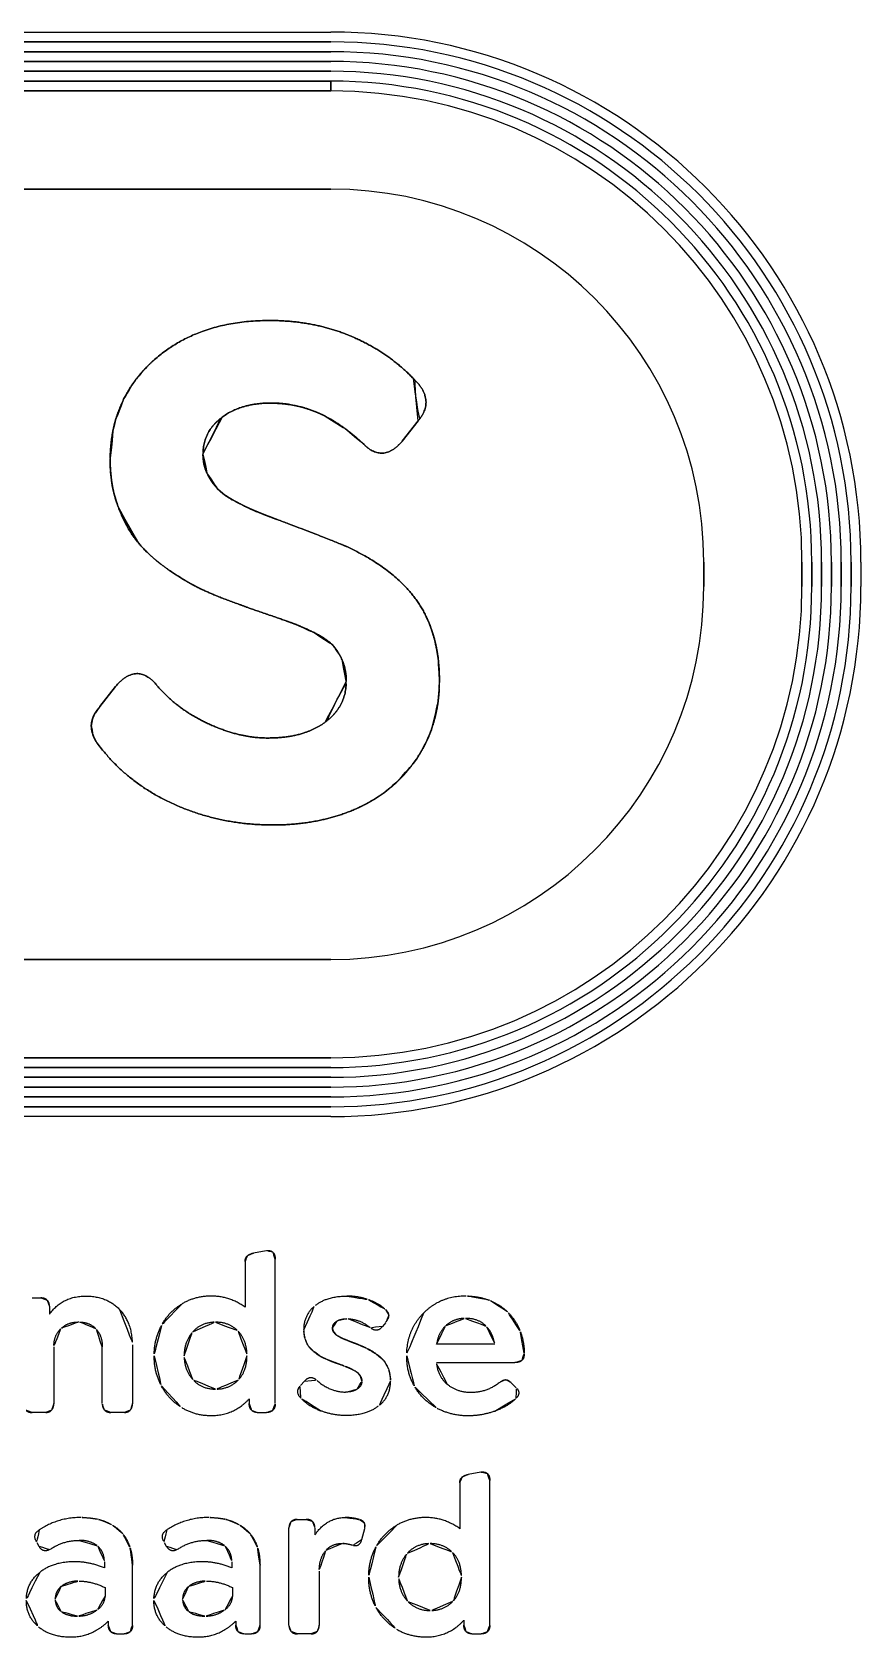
# Model space of a CAD drawing. Extents: x 238421.2481 to 238421.2961, y 486087.3014 to 486087.3599.
# Drawn here: x 238421.26578 to 238421.27422, y 486087.30145 to 486087.3178 of the extents above; entities that cross this region are included whole.
import ezdxf

# ---------------------------------------------------------------- set-up
doc = ezdxf.new("R2010")
doc.units = 0
doc.layers.add('Default', color=7, linetype='Continuous')

msp = doc.modelspace()

# ---------------------------------------------------------------- linework, layer by layer
at = {"layer": 'Default'}
for p, q in [((238421.253517, 486087.317798), (238421.268824, 486087.317798)), ((238421.268824, 486087.317698), (238421.253517, 486087.317698)), ((238421.253517, 486087.317698), (238421.268824, 486087.317698)), ((238421.268824, 486087.317598), (238421.253517, 486087.317598)), ((238421.253517, 486087.317598), (238421.268824, 486087.317598)), ((238421.268824, 486087.317498), (238421.253517, 486087.317498)), ((238421.253517, 486087.317498), (238421.268824, 486087.317498)), ((238421.268824, 486087.317398), (238421.253517, 486087.317398)), ((238421.253517, 486087.317398), (238421.268824, 486087.317398)), ((238421.268824, 486087.317298), (238421.253517, 486087.317298)), ((238421.253517, 486087.317198), (238421.268824, 486087.317198)), ((238421.268824, 486087.317198), (238421.268824, 486087.317298)), ((238421.268824, 486087.316198), (238421.253517, 486087.316198)), ((238421.253517, 486087.316198), (238421.268824, 486087.316198)), ((238421.266832, 486087.314248), (238421.266799, 486087.314201)), ((238421.268418, 486087.314001), (238421.268517, 486087.31398)), ((238421.268565, 486087.313966), (238421.268662, 486087.313932)), ((238421.269714, 486087.313836), (238421.269553, 486087.313631)), ((238421.269553, 486087.313631), (238421.269714, 486087.313836)), ((238421.266581, 486087.313331), (238421.266591, 486087.313232)), ((238421.267747, 486087.31308), (238421.267673, 486087.313141)), ((238421.267859, 486087.313013), (238421.267774, 486087.313062)), ((238421.268002, 486087.312941), (238421.267903, 486087.31299)), ((238421.267179, 486087.312315), (238421.267234, 486087.312278)), ((238421.272624, 486087.312148), (238421.272624, 486087.312398)), ((238421.272624, 486087.312398), (238421.272624, 486087.312148)), ((238421.273624, 486087.312398), (238421.273624, 486087.312148)), ((238421.273624, 486087.312148), (238421.273624, 486087.312398)), ((238421.273724, 486087.312148), (238421.273724, 486087.312398)), ((238421.273724, 486087.312398), (238421.273724, 486087.312148)), ((238421.273824, 486087.312148), (238421.273824, 486087.312398)), ((238421.273824, 486087.312398), (238421.273824, 486087.312148)), ((238421.273924, 486087.312148), (238421.273924, 486087.312398)), ((238421.273924, 486087.312398), (238421.273924, 486087.312148)), ((238421.274024, 486087.312148), (238421.274024, 486087.312398)), ((238421.274024, 486087.312398), (238421.274024, 486087.312148)), ((238421.274124, 486087.312148), (238421.274124, 486087.312398)), ((238421.274124, 486087.312398), (238421.274124, 486087.312148)), ((238421.274224, 486087.312398), (238421.274224, 486087.312148)), ((238421.268838, 486087.311558), (238421.268866, 486087.311525)), ((238421.268912, 486087.311456), (238421.26894, 486087.311401)), ((238421.269919, 486087.31141), (238421.269914, 486087.311445)), ((238421.266474, 486087.310925), (238421.266631, 486087.311129)), ((238421.266631, 486087.311129), (238421.266474, 486087.310925)), ((238421.269929, 486087.311103), (238421.269931, 486087.311193)), ((238421.269849, 486087.310689), (238421.269862, 486087.310728)), ((238421.269158, 486087.30992), (238421.269202, 486087.309943)), ((238421.253517, 486087.308348), (238421.268824, 486087.308348)), ((238421.268824, 486087.308348), (238421.253517, 486087.308348)), ((238421.268824, 486087.307348), (238421.253517, 486087.307348)), ((238421.253517, 486087.307348), (238421.268824, 486087.307348)), ((238421.253517, 486087.307248), (238421.268824, 486087.307248)), ((238421.268824, 486087.307248), (238421.253517, 486087.307248)), ((238421.253517, 486087.307148), (238421.268824, 486087.307148)), ((238421.268824, 486087.307148), (238421.253517, 486087.307148)), ((238421.253517, 486087.307048), (238421.268824, 486087.307048)), ((238421.268824, 486087.307048), (238421.253517, 486087.307048)), ((238421.253517, 486087.306948), (238421.268824, 486087.306948)), ((238421.268824, 486087.306948), (238421.253517, 486087.306948)), ((238421.253517, 486087.306848), (238421.268824, 486087.306848)), ((238421.268824, 486087.306848), (238421.253517, 486087.306848)), ((238421.268824, 486087.306748), (238421.253517, 486087.306748)), ((238421.267952, 486087.305268), (238421.267952, 486087.304805)), ((238421.268167, 486087.305381), (238421.268038, 486087.305358)), ((238421.268259, 486087.303823), (238421.268259, 486087.305295)), ((238421.266329, 486087.304919), (238421.266329, 486087.304919)), ((238421.265784, 486087.3049), (238421.265872, 486087.3049)), ((238421.26596, 486087.304812), (238421.26596, 486087.304734)), ((238421.269385, 486087.304651), (238421.269353, 486087.304609)), ((238421.270198, 486087.304692), (238421.270198, 486087.304692)), ((238421.266805, 486087.304424), (238421.266805, 486087.303823)), ((238421.270494, 486087.30443), (238421.269903, 486087.30443)), ((238421.266004, 486087.304401), (238421.266004, 486087.303823)), ((238421.266498, 486087.303823), (238421.266498, 486087.304401)), ((238421.2699, 486087.304242), (238421.270701, 486087.304242)), ((238421.267652, 486087.303971), (238421.267652, 486087.303971)), ((238421.268516, 486087.304008), (238421.268556, 486087.304052)), ((238421.270714, 486087.303985), (238421.270659, 486087.30404)), ((238421.267994, 486087.303872), (238421.267994, 486087.303823)), ((238421.265918, 486087.303733), (238421.265784, 486087.303733)), ((238421.266719, 486087.303733), (238421.266586, 486087.303733)), ((238421.26808, 486087.303733), (238421.268171, 486087.303733)), ((238421.268979, 486087.303702), (238421.268979, 486087.303702)), ((238421.270352, 486087.303125), (238421.270224, 486087.303102)), ((238421.270138, 486087.303012), (238421.270138, 486087.302549)), ((238421.270445, 486087.301567), (238421.270445, 486087.303039)), ((238421.266283, 486087.302663), (238421.266283, 486087.302663)), ((238421.267582, 486087.302663), (238421.267582, 486087.302663)), ((238421.268487, 486087.302644), (238421.268575, 486087.302644)), ((238421.269118, 486087.302642), (238421.269118, 486087.302642)), ((238421.268399, 486087.301567), (238421.268399, 486087.302556)), ((238421.268663, 486087.302556), (238421.268663, 486087.302485)), ((238421.269169, 486087.302549), (238421.269139, 486087.302434)), ((238421.265831, 486087.302408), (238421.265851, 486087.302372)), ((238421.267129, 486087.302408), (238421.267149, 486087.302372)), ((238421.266519, 486087.302212), (238421.266519, 486087.30215)), ((238421.266806, 486087.301567), (238421.266806, 486087.302178)), ((238421.267817, 486087.302212), (238421.267817, 486087.30215)), ((238421.268104, 486087.301567), (238421.268104, 486087.302178)), ((238421.268707, 486087.302117), (238421.268707, 486087.301567)), ((238421.266526, 486087.301949), (238421.266526, 486087.301863)), ((238421.267824, 486087.301949), (238421.267824, 486087.301863)), ((238421.266244, 486087.301658), (238421.266244, 486087.301658)), ((238421.267542, 486087.301658), (238421.267542, 486087.301658)), ((238421.269838, 486087.301715), (238421.269838, 486087.301715)), ((238421.266559, 486087.301607), (238421.266559, 486087.301567)), ((238421.266647, 486087.301477), (238421.26672, 486087.301477)), ((238421.267857, 486087.301607), (238421.267857, 486087.301567)), ((238421.267945, 486087.301477), (238421.268018, 486087.301477)), ((238421.268621, 486087.301477), (238421.268487, 486087.301477)), ((238421.27018, 486087.301616), (238421.27018, 486087.301567)), ((238421.270265, 486087.301477), (238421.270357, 486087.301477))]:
    msp.add_line(p, q, dxfattribs=at)
msp.add_lwpolyline([(238421.268824, 486087.317198), (238421.253517, 486087.317198), (238421.253517, 486087.317298), (238421.268824, 486087.317298)], close=True, dxfattribs=at)
for points in [[(238421.26703, 486087.314461), (238421.266986, 486087.314421), (238421.266953, 486087.314388)], [(238421.26931, 486087.310008), (238421.269343, 486087.31003), (238421.269375, 486087.310054)]]:
    msp.add_lwpolyline(points, dxfattribs=at)
for centre, radius, start, end in [((238421.268824, 486087.312398), 0.0054, 0, 90), ((238421.268824, 486087.312398), 0.0053, 0, 90), ((238421.268824, 486087.312398), 0.0053, 0, 90), ((238421.268824, 486087.312398), 0.0052, 0, 90), ((238421.268824, 486087.312398), 0.0052, 0, 90), ((238421.268824, 486087.312398), 0.0051, 0, 90), ((238421.268824, 486087.312398), 0.0051, 0, 90), ((238421.268824, 486087.312398), 0.005, 0, 90), ((238421.268824, 486087.312398), 0.005, 0, 90), ((238421.268824, 486087.312398), 0.0049, 0, 90), ((238421.268824, 486087.312398), 0.0049, 0, 90), ((238421.268824, 486087.312398), 0.0048, 0, 90), ((238421.268824, 486087.312398), 0.0048, 0, 90), ((238421.268824, 486087.312398), 0.0038, 0, 90), ((238421.268824, 486087.312398), 0.0038, 0, 90), ((238421.268824, 486087.312148), 0.0048, 270, 0), ((238421.268824, 486087.312148), 0.0038, 270, 0), ((238421.268824, 486087.312148), 0.0054, 270, 0), ((238421.268824, 486087.312148), 0.0053, 270, 0), ((238421.268824, 486087.312148), 0.0053, 270, 0), ((238421.268824, 486087.312148), 0.0052, 270, 0), ((238421.268824, 486087.312148), 0.0052, 270, 0), ((238421.268824, 486087.312148), 0.0051, 270, 0), ((238421.268824, 486087.312148), 0.0051, 270, 0), ((238421.268824, 486087.312148), 0.005, 270, 0), ((238421.268824, 486087.312148), 0.005, 270, 0), ((238421.268824, 486087.312148), 0.0049, 270, 0), ((238421.268824, 486087.312148), 0.0048, 270, 0), ((238421.268824, 486087.312148), 0.0049, 270, 0), ((238421.268824, 486087.312148), 0.0038, 270, 0)]:
    msp.add_arc(centre, radius, start, end, dxfattribs=at)
for points in [[(238421.26703, 486087.314461), (238421.267482, 486087.314859), (238421.268203, 486087.314859)], [(238421.268203, 486087.314859), (238421.267482, 486087.314859), (238421.26703, 486087.314461)], [(238421.268203, 486087.314859), (238421.268648, 486087.314859), (238421.269022, 486087.314703)], [(238421.269022, 486087.314703), (238421.268648, 486087.314859), (238421.268203, 486087.314859)], [(238421.269022, 486087.314703), (238421.269395, 486087.314547), (238421.269663, 486087.314271)], [(238421.269663, 486087.314271), (238421.269395, 486087.314547), (238421.269022, 486087.314703)], [(238421.266953, 486087.314388), (238421.266969, 486087.314405), (238421.266986, 486087.314421)], [(238421.266986, 486087.314421), (238421.267007, 486087.314441), (238421.26703, 486087.314461)], [(238421.266799, 486087.314201), (238421.266815, 486087.314225), (238421.266832, 486087.314248)], [(238421.266832, 486087.314248), (238421.266875, 486087.314305), (238421.266924, 486087.314358)], [(238421.266924, 486087.314358), (238421.266875, 486087.314305), (238421.266832, 486087.314248)], [(238421.266924, 486087.314358), (238421.266938, 486087.314373), (238421.266953, 486087.314388)], [(238421.266953, 486087.314388), (238421.266938, 486087.314373), (238421.266924, 486087.314358)], [(238421.269663, 486087.314271), (238421.269898, 486087.314052), (238421.269714, 486087.313836)], [(238421.269714, 486087.313836), (238421.269898, 486087.314052), (238421.269663, 486087.314271)], [(238421.266715, 486087.314056), (238421.266752, 486087.314131), (238421.266799, 486087.314201)], [(238421.266799, 486087.314201), (238421.266752, 486087.314131), (238421.266715, 486087.314056)], [(238421.266633, 486087.313846), (238421.266665, 486087.313955), (238421.266715, 486087.314056)], [(238421.266715, 486087.314056), (238421.266665, 486087.313955), (238421.266633, 486087.313846)], [(238421.268216, 486087.314018), (238421.267911, 486087.314018), (238421.267717, 486087.313873)], [(238421.267717, 486087.313873), (238421.267911, 486087.314018), (238421.268216, 486087.314018)], [(238421.268216, 486087.314018), (238421.268319, 486087.314018), (238421.268418, 486087.314001)], [(238421.268418, 486087.314001), (238421.268319, 486087.314018), (238421.268216, 486087.314018)], [(238421.268517, 486087.31398), (238421.268468, 486087.313993), (238421.268418, 486087.314001)], [(238421.268517, 486087.31398), (238421.268541, 486087.313974), (238421.268565, 486087.313966)], [(238421.268565, 486087.313966), (238421.268541, 486087.313974), (238421.268517, 486087.31398)], [(238421.268662, 486087.313932), (238421.268614, 486087.313951), (238421.268565, 486087.313966)], [(238421.268662, 486087.313932), (238421.26871, 486087.313913), (238421.268757, 486087.31389)], [(238421.268757, 486087.31389), (238421.26871, 486087.313913), (238421.268662, 486087.313932)], [(238421.266606, 486087.313734), (238421.266617, 486087.313791), (238421.266633, 486087.313846)], [(238421.266633, 486087.313846), (238421.266617, 486087.313791), (238421.266606, 486087.313734)], [(238421.267717, 486087.313873), (238421.267523, 486087.313728), (238421.267523, 486087.313493)], [(238421.267523, 486087.313493), (238421.267523, 486087.313728), (238421.267717, 486087.313873)], [(238421.268757, 486087.31389), (238421.268874, 486087.313831), (238421.268987, 486087.313746)], [(238421.268987, 486087.313746), (238421.268874, 486087.313831), (238421.268757, 486087.31389)], [(238421.268987, 486087.313746), (238421.269077, 486087.313679), (238421.269164, 486087.313594)], [(238421.269164, 486087.313594), (238421.269077, 486087.313679), (238421.268987, 486087.313746)], [(238421.266606, 486087.313734), (238421.266578, 486087.313591), (238421.266578, 486087.313434)], [(238421.266578, 486087.313434), (238421.266578, 486087.313591), (238421.266606, 486087.313734)], [(238421.269553, 486087.313631), (238421.269362, 486087.313404), (238421.269164, 486087.313594)], [(238421.269164, 486087.313594), (238421.269362, 486087.313404), (238421.269553, 486087.313631)], [(238421.266578, 486087.313434), (238421.266578, 486087.313408), (238421.266579, 486087.313382)], [(238421.266579, 486087.313382), (238421.266578, 486087.313408), (238421.266578, 486087.313434)], [(238421.267523, 486087.313493), (238421.267523, 486087.313385), (238421.267568, 486087.313294)], [(238421.267568, 486087.313294), (238421.267523, 486087.313385), (238421.267523, 486087.313493)], [(238421.266579, 486087.313382), (238421.266579, 486087.313356), (238421.266581, 486087.313331)], [(238421.266581, 486087.313331), (238421.266579, 486087.313356), (238421.266579, 486087.313382)], [(238421.266591, 486087.313232), (238421.266584, 486087.313281), (238421.266581, 486087.313331)], [(238421.267568, 486087.313294), (238421.267613, 486087.313203), (238421.267673, 486087.313141)], [(238421.267673, 486087.313141), (238421.267613, 486087.313203), (238421.267568, 486087.313294)], [(238421.266591, 486087.313232), (238421.266593, 486087.31322), (238421.266595, 486087.313207)], [(238421.266595, 486087.313207), (238421.266593, 486087.31322), (238421.266591, 486087.313232)], [(238421.266599, 486087.313183), (238421.266597, 486087.313195), (238421.266595, 486087.313207)], [(238421.266595, 486087.313207), (238421.266597, 486087.313195), (238421.266599, 486087.313183)], [(238421.266603, 486087.313159), (238421.266601, 486087.313171), (238421.266599, 486087.313183)], [(238421.266599, 486087.313183), (238421.266601, 486087.313171), (238421.266603, 486087.313159)], [(238421.266603, 486087.313159), (238421.266608, 486087.313136), (238421.266613, 486087.313112)], [(238421.266613, 486087.313112), (238421.266608, 486087.313136), (238421.266603, 486087.313159)], [(238421.266613, 486087.313112), (238421.266632, 486087.31303), (238421.266662, 486087.312953)], [(238421.266662, 486087.312953), (238421.266632, 486087.31303), (238421.266613, 486087.313112)], [(238421.267673, 486087.313141), (238421.267684, 486087.31313), (238421.267697, 486087.313119)], [(238421.267697, 486087.313119), (238421.267719, 486087.313099), (238421.267747, 486087.31308)], [(238421.266662, 486087.312953), (238421.266745, 486087.312734), (238421.266869, 486087.312589)], [(238421.266869, 486087.312589), (238421.266745, 486087.312734), (238421.266662, 486087.312953)], [(238421.267747, 486087.31308), (238421.26776, 486087.313071), (238421.267774, 486087.313062)], [(238421.267774, 486087.313062), (238421.26776, 486087.313071), (238421.267747, 486087.31308)], [(238421.267774, 486087.313062), (238421.267784, 486087.313055), (238421.267794, 486087.313049)], [(238421.267794, 486087.313049), (238421.267799, 486087.313046), (238421.267804, 486087.313043)], [(238421.267804, 486087.313043), (238421.267814, 486087.313037), (238421.267825, 486087.313031)], [(238421.267825, 486087.313031), (238421.267836, 486087.313025), (238421.267848, 486087.313019)], [(238421.267848, 486087.313019), (238421.267853, 486087.313016), (238421.267859, 486087.313013)], [(238421.267859, 486087.313013), (238421.267881, 486087.313001), (238421.267903, 486087.31299)], [(238421.267903, 486087.31299), (238421.267881, 486087.313001), (238421.267859, 486087.313013)], [(238421.267903, 486087.31299), (238421.267913, 486087.312984), (238421.267924, 486087.312979)], [(238421.267924, 486087.312979), (238421.267934, 486087.312974), (238421.267944, 486087.312969)], [(238421.267944, 486087.312969), (238421.267958, 486087.312962), (238421.267972, 486087.312955)], [(238421.267972, 486087.312955), (238421.267978, 486087.312953), (238421.267984, 486087.31295)], [(238421.267984, 486087.31295), (238421.267993, 486087.312945), (238421.268002, 486087.312941)], [(238421.268002, 486087.312941), (238421.268026, 486087.312931), (238421.268047, 486087.312922)], [(238421.268047, 486087.312922), (238421.268026, 486087.312931), (238421.268002, 486087.312941)], [(238421.268047, 486087.312922), (238421.268063, 486087.312915), (238421.268081, 486087.312908)], [(238421.268081, 486087.312908), (238421.268063, 486087.312915), (238421.268047, 486087.312922)], [(238421.268081, 486087.312908), (238421.268111, 486087.312896), (238421.268148, 486087.312881)], [(238421.268148, 486087.312881), (238421.268111, 486087.312896), (238421.268081, 486087.312908)], [(238421.268148, 486087.312881), (238421.268165, 486087.312874), (238421.268184, 486087.312867)], [(238421.268184, 486087.312867), (238421.268165, 486087.312874), (238421.268148, 486087.312881)], [(238421.268184, 486087.312867), (238421.268228, 486087.31285), (238421.26828, 486087.312831)], [(238421.26828, 486087.312831), (238421.268228, 486087.31285), (238421.268184, 486087.312867)], [(238421.26828, 486087.312831), (238421.268863, 486087.312611), (238421.268987, 486087.312555)], [(238421.268987, 486087.312555), (238421.268863, 486087.312611), (238421.26828, 486087.312831)], [(238421.267179, 486087.312315), (238421.266993, 486087.312443), (238421.266869, 486087.312589)], [(238421.266869, 486087.312589), (238421.266993, 486087.312443), (238421.267179, 486087.312315)], [(238421.268987, 486087.312555), (238421.26958, 486087.31228), (238421.269791, 486087.311855)], [(238421.269791, 486087.311855), (238421.26958, 486087.31228), (238421.268987, 486087.312555)], [(238421.267234, 486087.312278), (238421.267207, 486087.312296), (238421.267179, 486087.312315)], [(238421.267234, 486087.312278), (238421.26728, 486087.312248), (238421.267323, 486087.312221)], [(238421.267323, 486087.312221), (238421.26728, 486087.312248), (238421.267234, 486087.312278)], [(238421.267323, 486087.312221), (238421.267332, 486087.312216), (238421.267341, 486087.312211)], [(238421.267341, 486087.312211), (238421.267332, 486087.312216), (238421.267323, 486087.312221)], [(238421.267341, 486087.312211), (238421.267375, 486087.31219), (238421.267409, 486087.312172)], [(238421.267409, 486087.312172), (238421.267375, 486087.31219), (238421.267341, 486087.312211)], [(238421.267409, 486087.312172), (238421.267426, 486087.312162), (238421.267442, 486087.312154)], [(238421.267442, 486087.312154), (238421.267426, 486087.312162), (238421.267409, 486087.312172)], [(238421.267442, 486087.312154), (238421.267483, 486087.312132), (238421.267523, 486087.312114)], [(238421.267523, 486087.312114), (238421.267483, 486087.312132), (238421.267442, 486087.312154)], [(238421.267881, 486087.311971), (238421.26768, 486087.312041), (238421.267523, 486087.312114)], [(238421.267523, 486087.312114), (238421.26768, 486087.312041), (238421.267881, 486087.311971)], [(238421.268169, 486087.311868), (238421.267988, 486087.31193), (238421.267881, 486087.311971)], [(238421.267881, 486087.311971), (238421.267988, 486087.31193), (238421.268169, 486087.311868)], [(238421.268441, 486087.311773), (238421.26835, 486087.311807), (238421.268169, 486087.311868)], [(238421.268169, 486087.311868), (238421.26835, 486087.311807), (238421.268441, 486087.311773)], [(238421.269791, 486087.311855), (238421.269812, 486087.311812), (238421.26983, 486087.311767)], [(238421.26983, 486087.311767), (238421.269812, 486087.311812), (238421.269791, 486087.311855)], [(238421.268441, 486087.311773), (238421.268531, 486087.31174), (238421.268655, 486087.311679)], [(238421.268655, 486087.311679), (238421.268531, 486087.31174), (238421.268441, 486087.311773)], [(238421.268655, 486087.311679), (238421.268779, 486087.311617), (238421.268838, 486087.311558)], [(238421.268838, 486087.311558), (238421.268779, 486087.311617), (238421.268655, 486087.311679)], [(238421.26983, 486087.311767), (238421.269836, 486087.311752), (238421.269841, 486087.311737)], [(238421.269841, 486087.311737), (238421.269836, 486087.311752), (238421.26983, 486087.311767)], [(238421.269841, 486087.311737), (238421.269858, 486087.311691), (238421.269872, 486087.311644)], [(238421.269872, 486087.311644), (238421.269858, 486087.311691), (238421.269841, 486087.311737)], [(238421.269872, 486087.311644), (238421.269877, 486087.311628), (238421.269881, 486087.311612)], [(238421.269881, 486087.311612), (238421.269877, 486087.311628), (238421.269872, 486087.311644)], [(238421.269881, 486087.311612), (238421.269889, 486087.311579), (238421.269896, 486087.311546)], [(238421.268855, 486087.311539), (238421.268846, 486087.311549), (238421.268838, 486087.311558)], [(238421.268866, 486087.311525), (238421.26886, 486087.311532), (238421.268855, 486087.311539)], [(238421.268866, 486087.311525), (238421.268891, 486087.311494), (238421.268912, 486087.311456)], [(238421.268912, 486087.311456), (238421.268891, 486087.311494), (238421.268866, 486087.311525)], [(238421.268917, 486087.311447), (238421.268915, 486087.311452), (238421.268912, 486087.311456)], [(238421.269896, 486087.311546), (238421.269889, 486087.311579), (238421.269881, 486087.311612)], [(238421.269896, 486087.311546), (238421.2699, 486087.31153), (238421.269903, 486087.311513)], [(238421.269903, 486087.311513), (238421.2699, 486087.31153), (238421.269896, 486087.311546)], [(238421.269903, 486087.311513), (238421.269906, 486087.311496), (238421.269909, 486087.311479)], [(238421.269909, 486087.311479), (238421.269906, 486087.311496), (238421.269903, 486087.311513)], [(238421.269909, 486087.311479), (238421.269912, 486087.311462), (238421.269914, 486087.311445)], [(238421.269914, 486087.311445), (238421.269912, 486087.311462), (238421.269909, 486087.311479)], [(238421.268922, 486087.311438), (238421.268919, 486087.311443), (238421.268917, 486087.311447)], [(238421.268933, 486087.311415), (238421.268928, 486087.311427), (238421.268922, 486087.311438)], [(238421.26894, 486087.311401), (238421.268936, 486087.311408), (238421.268933, 486087.311415)], [(238421.26894, 486087.311401), (238421.268983, 486087.311304), (238421.268983, 486087.311185)], [(238421.268983, 486087.311185), (238421.268983, 486087.311304), (238421.26894, 486087.311401)], [(238421.269914, 486087.311445), (238421.269917, 486087.311428), (238421.269919, 486087.31141)], [(238421.269919, 486087.31141), (238421.269931, 486087.311305), (238421.269931, 486087.311193)], [(238421.269931, 486087.311193), (238421.269931, 486087.311305), (238421.269919, 486087.31141)], [(238421.266631, 486087.311129), (238421.266839, 486087.311371), (238421.26703, 486087.31117)], [(238421.26703, 486087.31117), (238421.266839, 486087.311371), (238421.266631, 486087.311129)], [(238421.26703, 486087.31117), (238421.267234, 486087.310914), (238421.267559, 486087.310759)], [(238421.267559, 486087.310759), (238421.267234, 486087.310914), (238421.26703, 486087.31117)], [(238421.268766, 486087.310765), (238421.268983, 486087.310925), (238421.268983, 486087.311185)], [(238421.268983, 486087.311185), (238421.268983, 486087.310925), (238421.268766, 486087.310765)], [(238421.269931, 486087.311193), (238421.269931, 486087.311147), (238421.269929, 486087.311103)], [(238421.269862, 486087.310728), (238421.2699, 486087.310845), (238421.269917, 486087.310973)], [(238421.269917, 486087.310973), (238421.2699, 486087.310845), (238421.269862, 486087.310728)], [(238421.269922, 486087.311016), (238421.26992, 486087.310994), (238421.269917, 486087.310973)], [(238421.269917, 486087.310973), (238421.26992, 486087.310994), (238421.269922, 486087.311016)], [(238421.269929, 486087.311103), (238421.269927, 486087.311059), (238421.269922, 486087.311016)], [(238421.269922, 486087.311016), (238421.269927, 486087.311059), (238421.269929, 486087.311103)], [(238421.266386, 486087.310734), (238421.266387, 486087.310767), (238421.266398, 486087.310799)], [(238421.266398, 486087.310799), (238421.266387, 486087.310767), (238421.266386, 486087.310734)], [(238421.266419, 486087.310849), (238421.266405, 486087.310824), (238421.266398, 486087.310799)], [(238421.266398, 486087.310799), (238421.266405, 486087.310824), (238421.266419, 486087.310849)], [(238421.266419, 486087.310849), (238421.26644, 486087.310888), (238421.266474, 486087.310925)], [(238421.266474, 486087.310925), (238421.26644, 486087.310888), (238421.266419, 486087.310849)], [(238421.266386, 486087.310734), (238421.266385, 486087.31069), (238421.2664, 486087.310644)], [(238421.2664, 486087.310644), (238421.266385, 486087.31069), (238421.266386, 486087.310734)], [(238421.266408, 486087.310622), (238421.266404, 486087.310633), (238421.2664, 486087.310644)], [(238421.2664, 486087.310644), (238421.266404, 486087.310633), (238421.266408, 486087.310622)], [(238421.267559, 486087.310759), (238421.267884, 486087.310605), (238421.268183, 486087.310605)], [(238421.268183, 486087.310605), (238421.267884, 486087.310605), (238421.267559, 486087.310759)], [(238421.268183, 486087.310605), (238421.268548, 486087.310605), (238421.268766, 486087.310765)], [(238421.268766, 486087.310765), (238421.268548, 486087.310605), (238421.268183, 486087.310605)], [(238421.269803, 486087.310576), (238421.269829, 486087.310632), (238421.269849, 486087.310689)], [(238421.269849, 486087.310689), (238421.269829, 486087.310632), (238421.269803, 486087.310576)], [(238421.269862, 486087.310728), (238421.269856, 486087.310708), (238421.269849, 486087.310689)], [(238421.266408, 486087.310622), (238421.266422, 486087.310587), (238421.266445, 486087.310552)], [(238421.266445, 486087.310552), (238421.266422, 486087.310587), (238421.266408, 486087.310622)], [(238421.266445, 486087.310552), (238421.266469, 486087.310517), (238421.266501, 486087.310482)], [(238421.266501, 486087.310482), (238421.266469, 486087.310517), (238421.266445, 486087.310552)], [(238421.267251, 486087.30992), (238421.266792, 486087.310121), (238421.266501, 486087.310482)], [(238421.266501, 486087.310482), (238421.266792, 486087.310121), (238421.267251, 486087.30992)], [(238421.269726, 486087.310434), (238421.269769, 486087.310503), (238421.269803, 486087.310576)], [(238421.269803, 486087.310576), (238421.269769, 486087.310503), (238421.269726, 486087.310434)], [(238421.269497, 486087.310156), (238421.269584, 486087.310237), (238421.269656, 486087.310334)], [(238421.269656, 486087.310334), (238421.269584, 486087.310237), (238421.269497, 486087.310156)], [(238421.269656, 486087.310334), (238421.269681, 486087.310366), (238421.269704, 486087.3104)], [(238421.269704, 486087.3104), (238421.269681, 486087.310366), (238421.269656, 486087.310334)], [(238421.269726, 486087.310434), (238421.269715, 486087.310417), (238421.269704, 486087.3104)], [(238421.269704, 486087.3104), (238421.269715, 486087.310417), (238421.269726, 486087.310434)], [(238421.269375, 486087.310054), (238421.269439, 486087.310101), (238421.269497, 486087.310156)], [(238421.269497, 486087.310156), (238421.269439, 486087.310101), (238421.269375, 486087.310054)], [(238421.269202, 486087.309943), (238421.269258, 486087.309973), (238421.26931, 486087.310008)], [(238421.26931, 486087.310008), (238421.269258, 486087.309973), (238421.269202, 486087.309943)], [(238421.269343, 486087.31003), (238421.269327, 486087.310019), (238421.26931, 486087.310008)], [(238421.269375, 486087.310054), (238421.269359, 486087.310042), (238421.269343, 486087.31003)], [(238421.268236, 486087.309719), (238421.26771, 486087.309719), (238421.267251, 486087.30992)], [(238421.267251, 486087.30992), (238421.26771, 486087.309719), (238421.268236, 486087.309719)], [(238421.269096, 486087.30989), (238421.268715, 486087.309719), (238421.268236, 486087.309719)], [(238421.268236, 486087.309719), (238421.268715, 486087.309719), (238421.269096, 486087.30989)], [(238421.269096, 486087.30989), (238421.269127, 486087.309904), (238421.269158, 486087.30992)], [(238421.269158, 486087.30992), (238421.269127, 486087.309904), (238421.269096, 486087.30989)], [(238421.269202, 486087.309943), (238421.26918, 486087.309931), (238421.269158, 486087.30992)], [(238421.267973, 486087.305327), (238421.267952, 486087.305306), (238421.267952, 486087.305268)], [(238421.268038, 486087.305358), (238421.267994, 486087.305348), (238421.267973, 486087.305327)], [(238421.268236, 486087.305365), (238421.268212, 486087.305389), (238421.268167, 486087.305381)], [(238421.268259, 486087.305295), (238421.268259, 486087.305341), (238421.268236, 486087.305365)], [(238421.26596, 486087.304734), (238421.266089, 486087.304919), (238421.266329, 486087.304919)], [(238421.266329, 486087.304919), (238421.266543, 486087.304919), (238421.266674, 486087.304783)], [(238421.267608, 486087.304919), (238421.267441, 486087.304919), (238421.267307, 486087.304838)], [(238421.267952, 486087.304805), (238421.267796, 486087.304919), (238421.267608, 486087.304919)], [(238421.268669, 486087.304825), (238421.268788, 486087.304919), (238421.268988, 486087.304919)], [(238421.268988, 486087.304919), (238421.269101, 486087.304919), (238421.269208, 486087.304882)], [(238421.270203, 486087.304919), (238421.269942, 486087.304919), (238421.26977, 486087.304746)], [(238421.27044, 486087.304876), (238421.270331, 486087.304919), (238421.270203, 486087.304919)], [(238421.265872, 486087.3049), (238421.265914, 486087.3049), (238421.265937, 486087.304877)], [(238421.265937, 486087.304877), (238421.26596, 486087.304854), (238421.26596, 486087.304812)], [(238421.266674, 486087.304783), (238421.266805, 486087.304646), (238421.266805, 486087.304424)], [(238421.267307, 486087.304838), (238421.267174, 486087.304758), (238421.2671, 486087.304619)], [(238421.268549, 486087.304574), (238421.268549, 486087.304731), (238421.268669, 486087.304825)], [(238421.269208, 486087.304882), (238421.269314, 486087.304846), (238421.269381, 486087.304783)], [(238421.269381, 486087.304783), (238421.269415, 486087.304753), (238421.269417, 486087.304724)], [(238421.26977, 486087.304746), (238421.269598, 486087.304573), (238421.269598, 486087.304311)], [(238421.270626, 486087.304757), (238421.270549, 486087.304833), (238421.27044, 486087.304876)], [(238421.270751, 486087.304568), (238421.270707, 486087.304678), (238421.270626, 486087.304757)], [(238421.266073, 486087.304585), (238421.266004, 486087.304515), (238421.266004, 486087.304401)], [(238421.266256, 486087.304655), (238421.266143, 486087.304655), (238421.266073, 486087.304585)], [(238421.266433, 486087.304586), (238421.266367, 486087.304655), (238421.266256, 486087.304655)], [(238421.266498, 486087.304401), (238421.266498, 486087.304516), (238421.266433, 486087.304586)], [(238421.2671, 486087.304619), (238421.267026, 486087.30448), (238421.267026, 486087.304311)], [(238421.26742, 486087.304555), (238421.267509, 486087.304653), (238421.267652, 486087.304653)], [(238421.267652, 486087.304653), (238421.26779, 486087.304653), (238421.26788, 486087.304562)], [(238421.268882, 486087.304661), (238421.268843, 486087.304635), (238421.268843, 486087.304591)], [(238421.268843, 486087.304591), (238421.268843, 486087.304578), (238421.268846, 486087.304568)], [(238421.268988, 486087.304688), (238421.268922, 486087.304688), (238421.268882, 486087.304661)], [(238421.269226, 486087.304598), (238421.269115, 486087.304688), (238421.268988, 486087.304688)], [(238421.269353, 486087.304609), (238421.269296, 486087.304544), (238421.269226, 486087.304598)], [(238421.269417, 486087.304724), (238421.269419, 486087.304696), (238421.269385, 486087.304651)], [(238421.269903, 486087.30443), (238421.269919, 486087.30455), (238421.27, 486087.304621)], [(238421.27, 486087.304621), (238421.27008, 486087.304692), (238421.270198, 486087.304692)], [(238421.270198, 486087.304692), (238421.270333, 486087.304692), (238421.270412, 486087.304607)], [(238421.270412, 486087.304607), (238421.270476, 486087.304542), (238421.270494, 486087.30443)], [(238421.267331, 486087.304311), (238421.267331, 486087.304456), (238421.26742, 486087.304555)], [(238421.26788, 486087.304562), (238421.267971, 486087.304471), (238421.267971, 486087.304311)], [(238421.268562, 486087.304487), (238421.268549, 486087.304528), (238421.268549, 486087.304574)], [(238421.268592, 486087.304417), (238421.268574, 486087.304446), (238421.268562, 486087.304487)], [(238421.268846, 486087.304568), (238421.268849, 486087.304557), (238421.268858, 486087.304547)], [(238421.268858, 486087.304547), (238421.268866, 486087.304537), (238421.268874, 486087.304529)], [(238421.268874, 486087.304529), (238421.268881, 486087.304521), (238421.268897, 486087.304512)], [(238421.268897, 486087.304512), (238421.268914, 486087.304503), (238421.268925, 486087.304496)], [(238421.268925, 486087.304496), (238421.268936, 486087.30449), (238421.268959, 486087.304481)], [(238421.268959, 486087.304481), (238421.268981, 486087.304472), (238421.268995, 486087.304467)], [(238421.268995, 486087.304467), (238421.269008, 486087.304461), (238421.269037, 486087.30445)], [(238421.269037, 486087.30445), (238421.269066, 486087.304439), (238421.269081, 486087.304434)], [(238421.269081, 486087.304434), (238421.269148, 486087.304407), (238421.269194, 486087.304385)], [(238421.270795, 486087.304337), (238421.270795, 486087.304458), (238421.270751, 486087.304568)], [(238421.267026, 486087.304311), (238421.267026, 486087.304143), (238421.2671, 486087.304003)], [(238421.26742, 486087.304069), (238421.267331, 486087.304166), (238421.267331, 486087.304311)], [(238421.267971, 486087.304311), (238421.267971, 486087.304153), (238421.26788, 486087.304062)], [(238421.268644, 486087.30436), (238421.26861, 486087.304388), (238421.268592, 486087.304417)], [(238421.268705, 486087.304314), (238421.268678, 486087.304332), (238421.268644, 486087.30436)], [(238421.26878, 486087.304276), (238421.268733, 486087.304296), (238421.268705, 486087.304314)], [(238421.268857, 486087.304245), (238421.268827, 486087.304256), (238421.26878, 486087.304276)], [(238421.269194, 486087.304385), (238421.269239, 486087.304363), (238421.269288, 486087.304329)], [(238421.269288, 486087.304329), (238421.269338, 486087.304295), (238421.269367, 486087.304259)], [(238421.269367, 486087.304259), (238421.269396, 486087.304223), (238421.269415, 486087.304171)], [(238421.269598, 486087.304311), (238421.269598, 486087.30413), (238421.269683, 486087.30399)], [(238421.270701, 486087.304242), (238421.270751, 486087.304242), (238421.270773, 486087.304265)], [(238421.270773, 486087.304265), (238421.270795, 486087.304287), (238421.270795, 486087.304337)], [(238421.26894, 486087.304216), (238421.268888, 486087.304234), (238421.268857, 486087.304245)], [(238421.268962, 486087.304207), (238421.268948, 486087.304213), (238421.26894, 486087.304216)], [(238421.269018, 486087.304184), (238421.269001, 486087.304192), (238421.268962, 486087.304207)], [(238421.269064, 486087.304161), (238421.269036, 486087.304177), (238421.269018, 486087.304184)], [(238421.269106, 486087.304131), (238421.269093, 486087.304145), (238421.269064, 486087.304161)], [(238421.26913, 486087.304098), (238421.269119, 486087.304118), (238421.269106, 486087.304131)], [(238421.269141, 486087.304052), (238421.269141, 486087.304077), (238421.26913, 486087.304098)], [(238421.269415, 486087.304171), (238421.269434, 486087.304119), (238421.269434, 486087.304057)], [(238421.270014, 486087.304018), (238421.269914, 486087.3041), (238421.2699, 486087.304242)], [(238421.2671, 486087.304003), (238421.267174, 486087.303864), (238421.267307, 486087.303783)], [(238421.267652, 486087.303971), (238421.267509, 486087.303971), (238421.26742, 486087.304069)], [(238421.26788, 486087.304062), (238421.26779, 486087.303971), (238421.267652, 486087.303971)], [(238421.268521, 486087.303879), (238421.268453, 486087.303943), (238421.268516, 486087.304008)], [(238421.268556, 486087.304052), (238421.268616, 486087.304118), (238421.268685, 486087.304059)], [(238421.268685, 486087.304059), (238421.26882, 486087.303941), (238421.268976, 486087.303941)], [(238421.268976, 486087.303941), (238421.26905, 486087.303941), (238421.269095, 486087.303972)], [(238421.269095, 486087.303972), (238421.269141, 486087.304003), (238421.269141, 486087.304052)], [(238421.269434, 486087.304057), (238421.269434, 486087.303893), (238421.269309, 486087.303798)], [(238421.269683, 486087.30399), (238421.269768, 486087.30385), (238421.26991, 486087.303776)], [(238421.270254, 486087.303936), (238421.270115, 486087.303936), (238421.270014, 486087.304018)], [(238421.270547, 486087.30404), (238421.270414, 486087.303936), (238421.270254, 486087.303936)], [(238421.270605, 486087.304067), (238421.27058, 486087.304066), (238421.270547, 486087.30404)], [(238421.270659, 486087.30404), (238421.270629, 486087.304068), (238421.270605, 486087.304067)], [(238421.270714, 486087.303879), (238421.270765, 486087.303934), (238421.270714, 486087.303985)], [(238421.266004, 486087.303823), (238421.266004, 486087.303781), (238421.265981, 486087.303757)], [(238421.266521, 486087.303757), (238421.266498, 486087.303781), (238421.266498, 486087.303823)], [(238421.266805, 486087.303823), (238421.266805, 486087.303781), (238421.266783, 486087.303757)], [(238421.267307, 486087.303783), (238421.267441, 486087.303702), (238421.267608, 486087.303702)], [(238421.267608, 486087.303702), (238421.26784, 486087.303702), (238421.267994, 486087.303872)], [(238421.267994, 486087.303823), (238421.267994, 486087.303781), (238421.268017, 486087.303757)], [(238421.268236, 486087.303757), (238421.268259, 486087.303781), (238421.268259, 486087.303823)], [(238421.26872, 486087.303751), (238421.268594, 486087.3038), (238421.268521, 486087.303879)], [(238421.269309, 486087.303798), (238421.269185, 486087.303702), (238421.268979, 486087.303702)], [(238421.26991, 486087.303776), (238421.270053, 486087.303702), (238421.270226, 486087.303702)], [(238421.270495, 486087.303748), (238421.270631, 486087.303794), (238421.270714, 486087.303879)], [(238421.265784, 486087.303733), (238421.265742, 486087.303733), (238421.265719, 486087.303757)], [(238421.265981, 486087.303757), (238421.265959, 486087.303733), (238421.265918, 486087.303733)], [(238421.266586, 486087.303733), (238421.266545, 486087.303733), (238421.266521, 486087.303757)], [(238421.266783, 486087.303757), (238421.26676, 486087.303733), (238421.266719, 486087.303733)], [(238421.268017, 486087.303757), (238421.268039, 486087.303733), (238421.26808, 486087.303733)], [(238421.268171, 486087.303733), (238421.268213, 486087.303733), (238421.268236, 486087.303757)], [(238421.268979, 486087.303702), (238421.268845, 486087.303702), (238421.26872, 486087.303751)], [(238421.270226, 486087.303702), (238421.270359, 486087.303702), (238421.270495, 486087.303748)], [(238421.270421, 486087.303109), (238421.270398, 486087.303133), (238421.270352, 486087.303125)], [(238421.270159, 486087.303071), (238421.270138, 486087.30305), (238421.270138, 486087.303012)], [(238421.270224, 486087.303102), (238421.27018, 486087.303092), (238421.270159, 486087.303071)], [(238421.270445, 486087.303039), (238421.270445, 486087.303085), (238421.270421, 486087.303109)], [(238421.266283, 486087.302663), (238421.266045, 486087.302663), (238421.265855, 486087.302536)], [(238421.26645, 486087.302646), (238421.266372, 486087.302663), (238421.266283, 486087.302663)], [(238421.266593, 486087.30259), (238421.266527, 486087.302628), (238421.26645, 486087.302646)], [(238421.267582, 486087.302663), (238421.267343, 486087.302663), (238421.267154, 486087.302536)], [(238421.267748, 486087.302646), (238421.267671, 486087.302663), (238421.267582, 486087.302663)], [(238421.267891, 486087.30259), (238421.267825, 486087.302628), (238421.267748, 486087.302646)], [(238421.268399, 486087.302556), (238421.268399, 486087.302598), (238421.268422, 486087.302621)], [(238421.268422, 486087.302621), (238421.268445, 486087.302644), (238421.268487, 486087.302644)], [(238421.268575, 486087.302644), (238421.268617, 486087.302644), (238421.26864, 486087.302621)], [(238421.26864, 486087.302621), (238421.268663, 486087.302598), (238421.268663, 486087.302556)], [(238421.268663, 486087.302485), (238421.268783, 486087.302663), (238421.268972, 486087.302663)], [(238421.268972, 486087.302663), (238421.269045, 486087.302663), (238421.269118, 486087.302642)], [(238421.269118, 486087.302642), (238421.26915, 486087.302632), (238421.269165, 486087.302611)], [(238421.269794, 486087.302663), (238421.269627, 486087.302663), (238421.269493, 486087.302582)], [(238421.270138, 486087.302549), (238421.269981, 486087.302663), (238421.269794, 486087.302663)], [(238421.265855, 486087.302536), (238421.265782, 486087.30249), (238421.265831, 486087.302408)], [(238421.266706, 486087.302497), (238421.266659, 486087.302553), (238421.266593, 486087.30259)], [(238421.266779, 486087.30236), (238421.266753, 486087.302441), (238421.266706, 486087.302497)], [(238421.267154, 486087.302536), (238421.26708, 486087.30249), (238421.267129, 486087.302408)], [(238421.268004, 486087.302497), (238421.267957, 486087.302553), (238421.267891, 486087.30259)], [(238421.268078, 486087.30236), (238421.268051, 486087.302441), (238421.268004, 486087.302497)], [(238421.269165, 486087.302611), (238421.26918, 486087.302591), (238421.269169, 486087.302549)], [(238421.269493, 486087.302582), (238421.269359, 486087.302502), (238421.269285, 486087.302363)], [(238421.265851, 486087.302372), (238421.265896, 486087.302296), (238421.265967, 486087.302339)], [(238421.265967, 486087.302339), (238421.2661, 486087.30243), (238421.266263, 486087.30243)], [(238421.266263, 486087.30243), (238421.266382, 486087.30243), (238421.266451, 486087.302371)], [(238421.266451, 486087.302371), (238421.266519, 486087.302312), (238421.266519, 486087.302212)], [(238421.266806, 486087.302178), (238421.266806, 486087.302278), (238421.266779, 486087.30236)], [(238421.267149, 486087.302372), (238421.267194, 486087.302296), (238421.267265, 486087.302339)], [(238421.267265, 486087.302339), (238421.267399, 486087.30243), (238421.267561, 486087.30243)], [(238421.267561, 486087.30243), (238421.267681, 486087.30243), (238421.267749, 486087.302371)], [(238421.267749, 486087.302371), (238421.267817, 486087.302312), (238421.267817, 486087.302212)], [(238421.268104, 486087.302178), (238421.268104, 486087.302278), (238421.268078, 486087.30236)], [(238421.26877, 486087.302322), (238421.268707, 486087.302244), (238421.268707, 486087.302117)], [(238421.268944, 486087.302399), (238421.268832, 486087.302399), (238421.26877, 486087.302322)], [(238421.269047, 486087.302381), (238421.268995, 486087.302399), (238421.268944, 486087.302399)], [(238421.269139, 486087.302434), (238421.269119, 486087.302361), (238421.269047, 486087.302381)], [(238421.269285, 486087.302363), (238421.269211, 486087.302224), (238421.269211, 486087.302055)], [(238421.269516, 486087.302055), (238421.269516, 486087.3022), (238421.269605, 486087.302299)], [(238421.269605, 486087.302299), (238421.269694, 486087.302397), (238421.269838, 486087.302397)], [(238421.269838, 486087.302397), (238421.269975, 486087.302397), (238421.270066, 486087.302306)], [(238421.270066, 486087.302306), (238421.270156, 486087.302215), (238421.270156, 486087.302055)], [(238421.266219, 486087.302212), (238421.265996, 486087.302212), (238421.26586, 486087.302104)], [(238421.266519, 486087.30215), (238421.266369, 486087.302212), (238421.266219, 486087.302212)], [(238421.267517, 486087.302212), (238421.267295, 486087.302212), (238421.267159, 486087.302104)], [(238421.267817, 486087.30215), (238421.267667, 486087.302212), (238421.267517, 486087.302212)], [(238421.26586, 486087.302104), (238421.265724, 486087.301996), (238421.265724, 486087.301819)], [(238421.266085, 486087.301965), (238421.266151, 486087.302015), (238421.266261, 486087.302015)], [(238421.266261, 486087.302015), (238421.26639, 486087.302015), (238421.266526, 486087.301949)], [(238421.267159, 486087.302104), (238421.267023, 486087.301996), (238421.267023, 486087.301819)], [(238421.267383, 486087.301965), (238421.267449, 486087.302015), (238421.267559, 486087.302015)], [(238421.267559, 486087.302015), (238421.267689, 486087.302015), (238421.267824, 486087.301949)], [(238421.269211, 486087.302055), (238421.269211, 486087.301887), (238421.269285, 486087.301747)], [(238421.269605, 486087.301813), (238421.269516, 486087.30191), (238421.269516, 486087.302055)], [(238421.270156, 486087.302055), (238421.270156, 486087.301897), (238421.270066, 486087.301806)], [(238421.265724, 486087.301819), (238421.265724, 486087.301652), (238421.265849, 486087.301549)], [(238421.266018, 486087.30183), (238421.266018, 486087.301914), (238421.266085, 486087.301965)], [(238421.266079, 486087.301705), (238421.266018, 486087.301752), (238421.266018, 486087.30183)], [(238421.266526, 486087.301863), (238421.266526, 486087.301779), (238421.266442, 486087.301718)], [(238421.267023, 486087.301819), (238421.267023, 486087.301652), (238421.267148, 486087.301549)], [(238421.267316, 486087.30183), (238421.267316, 486087.301914), (238421.267383, 486087.301965)], [(238421.267378, 486087.301705), (238421.267316, 486087.301752), (238421.267316, 486087.30183)], [(238421.267824, 486087.301863), (238421.267824, 486087.301779), (238421.26774, 486087.301718)], [(238421.269838, 486087.301715), (238421.269694, 486087.301715), (238421.269605, 486087.301813)], [(238421.270066, 486087.301806), (238421.269975, 486087.301715), (238421.269838, 486087.301715)], [(238421.266244, 486087.301658), (238421.266141, 486087.301658), (238421.266079, 486087.301705)], [(238421.266442, 486087.301718), (238421.266358, 486087.301658), (238421.266244, 486087.301658)], [(238421.267542, 486087.301658), (238421.267439, 486087.301658), (238421.267378, 486087.301705)], [(238421.26774, 486087.301718), (238421.267656, 486087.301658), (238421.267542, 486087.301658)], [(238421.269285, 486087.301747), (238421.269359, 486087.301608), (238421.269493, 486087.301527)], [(238421.265849, 486087.301549), (238421.265974, 486087.301446), (238421.266177, 486087.301446)], [(238421.266177, 486087.301446), (238421.266395, 486087.301446), (238421.266559, 486087.301607)], [(238421.266559, 486087.301567), (238421.266559, 486087.301525), (238421.266582, 486087.301501)], [(238421.266582, 486087.301501), (238421.266605, 486087.301477), (238421.266647, 486087.301477)], [(238421.26672, 486087.301477), (238421.266762, 486087.301477), (238421.266784, 486087.301501)], [(238421.266784, 486087.301501), (238421.266806, 486087.301524), (238421.266806, 486087.301567)], [(238421.267148, 486087.301549), (238421.267272, 486087.301446), (238421.267475, 486087.301446)], [(238421.267475, 486087.301446), (238421.267693, 486087.301446), (238421.267857, 486087.301607)], [(238421.267857, 486087.301567), (238421.267857, 486087.301525), (238421.26788, 486087.301501)], [(238421.26788, 486087.301501), (238421.267903, 486087.301477), (238421.267945, 486087.301477)], [(238421.268018, 486087.301477), (238421.26806, 486087.301477), (238421.268082, 486087.301501)], [(238421.268082, 486087.301501), (238421.268104, 486087.301524), (238421.268104, 486087.301567)], [(238421.268422, 486087.301501), (238421.268399, 486087.301525), (238421.268399, 486087.301567)], [(238421.268487, 486087.301477), (238421.268445, 486087.301477), (238421.268422, 486087.301501)], [(238421.268685, 486087.301501), (238421.268662, 486087.301477), (238421.268621, 486087.301477)], [(238421.268707, 486087.301567), (238421.268707, 486087.301525), (238421.268685, 486087.301501)], [(238421.269493, 486087.301527), (238421.269627, 486087.301446), (238421.269794, 486087.301446)], [(238421.269794, 486087.301446), (238421.270025, 486087.301446), (238421.27018, 486087.301616)], [(238421.27018, 486087.301567), (238421.27018, 486087.301525), (238421.270202, 486087.301501)], [(238421.270202, 486087.301501), (238421.270225, 486087.301477), (238421.270265, 486087.301477)], [(238421.270357, 486087.301477), (238421.270399, 486087.301477), (238421.270422, 486087.301501)], [(238421.270422, 486087.301501), (238421.270445, 486087.301525), (238421.270445, 486087.301567)]]:
    msp.add_open_spline(points, degree=2, dxfattribs=at)

doc.saveas('drawing.dxf')
